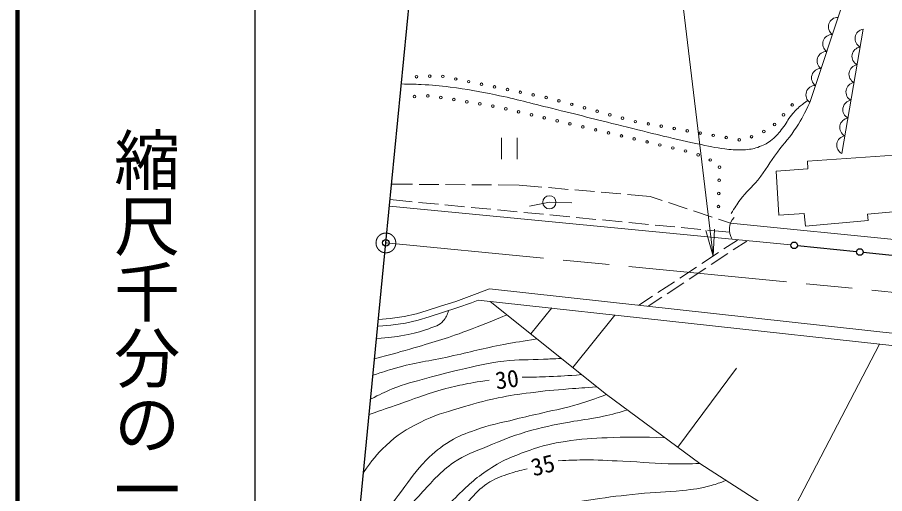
# Model space of a CAD drawing. Units: millimetres, scale not verified. Extents: x 40000 to 680000, y 20000 to 380000.
# Drawn here: x 40000 to 105745, y 263190 to 299319 of the extents above; entities that cross this region are included whole.
import ezdxf
from ezdxf.enums import TextEntityAlignment as Align

# ---------------------------------------------------------------- set-up
doc = ezdxf.new("R2010")
doc.units = ezdxf.units.MM
doc.header["$LTSCALE"] = 1000
doc.header["$PDMODE"] = 32
doc.header["$PDSIZE"] = 500
doc.linetypes.add('CHAIN', pattern=[18.5, 12, -1.5, 3.5, -1.5])
for name, color, linetype, lineweight in [('M-BMK', 2, 'CHAIN', 13), ('M-BMK-OTRS', 5, 'Continuous', 25), ('M-STR-STRC', 7, 'Continuous', 25), ('M-TTL', 2, 'Continuous', 140), ('M-TTL-BAND', 7, 'Continuous', 25), ('M-WORK', 1, 'Continuous', 13), ('引出線', 7, 'Continuous', 13)]:
    doc.layers.add(name, color=color, linetype=linetype, lineweight=lineweight)
doc.layers.add('M-OTRS', color=6, linetype='Continuous')
doc.styles.add('@ＭＳ ゴシック', font='')
doc.styles.add('ＭＳ ゴシック', font='')
doc.styles.get('@ＭＳ ゴシック').set_extended_font_data('@MS Gothic')
doc.styles.get('ＭＳ ゴシック').set_extended_font_data('MS Gothic')

# ---------------------------------------------------------------- blocks, each defined once
blk = doc.blocks.new('open_arrow')
at = {"color": 0, "linetype": 'Continuous', "lineweight": -2}
blk.add_lwpolyline([(7.5, 1.25), (0, 0), (7.5, -1.25)], dxfattribs=at)

msp = doc.modelspace()

# ---------------------------------------------------------------- linework, layer by layer
at = {"layer": 'M-BMK'}
msp.add_line((67937, 282208), (153481, 273880), dxfattribs=at)
msp.add_circle((67937, 282208), 750, dxfattribs=at)
at = {"layer": 'M-BMK-OTRS'}
for p, q in [((67937, 282208), (72358, 327582)), ((63517, 236834), (67937, 282208))]:
    msp.add_line(p, q, dxfattribs=at)
at = {"layer": 'M-OTRS'}
msp.add_point((67937, 282208), dxfattribs=at)
at = {"layer": 'M-STR-STRC'}
for p, q in [((99135, 282001), (103612, 281546)), ((104110, 281496), (108587, 281041))]:
    msp.add_line(p, q, dxfattribs=at)
for centre in [(98887, 282026), (103861, 281521)]:
    msp.add_circle(centre, 250, dxfattribs=at)
at = {"layer": 'M-TTL'}
msp.add_line((40000, 380000), (40000, 20000), dxfattribs=at)
at = {"layer": 'M-TTL-BAND'}
msp.add_line((58000, 370000), (58000, 20000), dxfattribs=at)
at = {"layer": 'M-WORK'}
for p, q in [((106899, 313542), (100073, 292855)), ((104119, 298413), (102501, 288985)), ((76694, 290171), (76694, 288571)), ((77894, 288571), (77894, 290171)), ((99892, 288417), (111254, 289184)), ((99933, 287818), (99892, 288417)), ((97515, 287662), (99933, 287818)), ((97723, 284315), (97515, 287662)), ((68372, 286667), (69953, 286655)), ((70453, 286651), (71953, 286640)), ((72453, 286636), (73953, 286625)), ((74453, 286621), (75953, 286610)), ((76453, 286606), (78033, 286594)), ((78033, 286594), (79765, 286444)), ((80263, 286401), (81758, 286271)), ((82256, 286228), (83750, 286098)), ((84248, 286055), (85743, 285925)), ((68257, 285493), (69923, 285334)), ((86241, 285882), (87972, 285732)), ((87972, 285732), (88881, 285429)), ((68209, 284996), (98638, 282051)), ((70421, 285286), (71914, 285143)), ((72412, 285095), (73905, 284952)), ((74403, 284904), (75896, 284761)), ((76393, 284713), (77887, 284570)), ((78834, 285004), (80328, 285292)), ((80328, 285292), (82032, 285253)), ((89355, 285270), (90778, 284795)), ((111744, 285108), (104447, 284378)), ((78384, 284522), (79877, 284379)), ((80375, 284331), (81868, 284188)), ((82366, 284140), (83859, 283997)), ((91252, 284637), (92675, 284162)), ((99641, 284451), (97723, 284315)), ((99756, 283471), (99641, 284451)), ((104447, 284378), (104499, 283909)), ((84357, 283949), (85850, 283806)), ((86348, 283758), (87841, 283615)), ((88339, 283567), (89832, 283424)), ((90329, 283376), (91823, 283233)), ((93149, 284004), (94058, 283700)), ((94058, 283700), (115738, 281550)), ((104499, 283909), (99756, 283471)), ((92320, 283185), (93987, 283025)), ((93561, 281750), (94584, 282427)), ((94266, 281672), (95289, 282349)), ((91894, 280645), (93144, 281473)), ((92599, 280567), (93849, 281396)), ((90227, 279540), (91477, 280369)), ((90931, 279463), (92182, 280291)), ((88559, 278436), (89810, 279264)), ((89264, 278358), (90514, 279187)), ((73233, 277774), (74255, 278144)), ((74255, 278144), (75787, 278731)), ((75787, 278731), (136527, 272038)), ((87120, 277482), (88142, 278160)), ((72084, 277416), (73233, 277774)), ((73393, 277300), (74429, 277675)), ((74429, 277675), (74937, 277870)), ((125843, 272289), (74937, 277870)), ((75846, 277770), (84662, 270718)), ((87825, 277405), (88847, 278082)), ((69327, 276624), (70259, 276842)), ((70259, 276842), (71076, 277084)), ((71076, 277084), (72084, 277416)), ((71225, 276607), (72237, 276940)), ((72237, 276940), (73393, 277300)), ((78927, 275305), (80516, 277291)), ((67371, 276396), (68267, 276471)), ((68267, 276471), (69327, 276624)), ((68324, 275974), (69419, 276133)), ((69419, 276133), (70387, 276358)), ((70387, 276358), (71225, 276607)), ((82105, 272764), (85282, 276735)), ((67413, 275898), (68324, 275974)), ((98458, 261294), (105347, 274536)), ((90064, 266712), (94509, 272707)), ((84662, 270718), (91724, 265481)), ((91724, 265481), (97354, 261869))]:
    msp.add_line(p, q, dxfattribs=at)
for centre, radius in [((70259, 294817), 100), ((71258, 294864), 100), ((72252, 294844), 100), ((73231, 294642), 100), ((74211, 294440), 100), ((75190, 294239), 100), ((76169, 294037), 100), ((77149, 293835), 100), ((70112, 293307), 100), ((71111, 293357), 100), ((72100, 293237), 100), ((78128, 293633), 100), ((79108, 293431), 100), ((80087, 293229), 100), ((73087, 293076), 100), ((74074, 292914), 100), ((75060, 292753), 100), ((76047, 292591), 100), ((81056, 292985), 100), ((82021, 292721), 100), ((98742, 292674), 100), ((77023, 292375), 100), ((77997, 292147), 100), ((78971, 291918), 100), ((82985, 292457), 100), ((83950, 292193), 100), ((84915, 291929), 100), ((98072, 291931), 100), ((79944, 291690), 100), ((80918, 291462), 100), ((81891, 291234), 100), ((85879, 291665), 100), ((86845, 291406), 100), ((87830, 291233), 100), ((97403, 291188), 100), ((82865, 291006), 100), ((83839, 290778), 100), ((84812, 290550), 100), ((88815, 291060), 100), ((89799, 290887), 100), ((90784, 290715), 100), ((91769, 290542), 100), ((96581, 290658), 100), ((85786, 290322), 100), ((86760, 290094), 100), ((87733, 289866), 100), ((92754, 290369), 100), ((93739, 290196), 100), ((94724, 290023), 100), ((95661, 290266), 100), ((88707, 289637), 100), ((89681, 289409), 100), ((90654, 289181), 100), ((91609, 288896), 100), ((92527, 288499), 100), ((93220, 287959), 100), ((93194, 286959), 100), ((93167, 285960), 100), ((80328, 285292), 500), ((93141, 284960), 100)]:
    msp.add_circle(centre, radius, dxfattribs=at)
for centre, radius, start, end in [((102196, 298606), 713, 89.14625, 234.335), ((101769, 297313), 713, 89.14625, 234.335), ((104217, 297703), 717, 97.87339, 242.64772), ((101342, 296020), 713, 89.14625, 234.335), ((103986, 296356), 717, 97.87339, 242.64772), ((100916, 294727), 713, 89.14625, 234.335), ((103755, 295009), 717, 97.87339, 242.64772), ((100489, 293434), 713, 89.14625, 234.335), ((103524, 293662), 717, 97.87339, 242.64772), ((103293, 292316), 717, 97.87339, 242.64772), ((103061, 290969), 717, 97.87339, 242.64772), ((102830, 289622), 717, 97.87339, 242.64772), ((95356, 283222), 1383, 137.9352, 211.20844)]:
    msp.add_arc(centre, radius, start, end, dxfattribs=at)
for points, knots in [([(69112, 294263), (69830, 294257), (70026, 294250), (70612, 294221), (71472, 294179), (71955, 294146), (72808, 294030), (74161, 293846), (74919, 293727), (76255, 293443), (77916, 293089), (78831, 292825), (80481, 292421), (82567, 291910), (83733, 291611), (85817, 291093), (87044, 290789), (87729, 290609), (88958, 290315), (90077, 290046), (90703, 289892), (91830, 289664), (92648, 289498), (93107, 289394), (93937, 289306), (94428, 289254), (94709, 289241), (95201, 289281), (95623, 289315), (95865, 289359), (96261, 289510), (96661, 289664), (96881, 289782), (97218, 290047), (97577, 290327), (97729, 290544), (98010, 290902), (98302, 291275), (98383, 291546), (98686, 291911), (98932, 292206), (99081, 292365), (99376, 292613), (99572, 292778), (99647, 292836), (99899, 293008)], [0, 0, 0, 0, 1, 1, 1, 2, 2, 2, 3, 3, 3, 4, 4, 4, 5, 5, 5, 6, 6, 6, 7, 7, 7, 8, 8, 8, 9, 9, 9, 10, 10, 10, 11, 11, 11, 12, 12, 12, 13, 13, 13, 14, 14, 14, 15, 15, 15, 15]), ([(94101, 284428), (94406, 284936), (94510, 285087), (94804, 285487), (95265, 286117), (95643, 286372), (96131, 286981), (96760, 287766), (97018, 288276), (97612, 289087), (98161, 289837), (98556, 290194), (99055, 290977), (99503, 291681), (99644, 291959), (100073, 292855)], [0, 0, 0, 0, 1, 1, 1, 2, 2, 2, 3, 3, 3, 4, 4, 4, 5, 5, 5, 5]), ([(67231, 274957), (68227, 275030), (68537, 275047), (69357, 275211), (70083, 275357), (70494, 275443), (71186, 275704), (71643, 275876), (71976, 275916), (72289, 276290), (72511, 276556), (72588, 276731), (72691, 277081)], [0, 0, 0, 0, 1, 1, 1, 2, 2, 2, 3, 3, 3, 4, 4, 4, 4]), ([(67081, 273421), (68373, 273757), (68715, 273855), (69756, 274156), (71456, 274648), (72412, 274923), (74071, 275540), (75269, 275985), (75673, 276147), (77105, 276763)], [0, 0, 0, 0, 1, 1, 1, 2, 2, 2, 3, 3, 3, 3]), ([(66960, 272172), (67755, 272446), (67988, 272509), (68653, 272702), (70238, 273160), (71170, 273239), (72781, 273593), (74386, 273945), (75271, 274210), (76886, 274508), (77865, 274688), (78193, 274747), (79402, 274926)], [0, 0, 0, 0, 1, 1, 1, 2, 2, 2, 3, 3, 3, 4, 4, 4, 4]), ([(66782, 270346), (67528, 270747), (67765, 270856), (68419, 271130), (69410, 271546), (70013, 271651), (71046, 271951), (72000, 272228), (72540, 272364), (73508, 272585), (74819, 272883), (75550, 273091), (76886, 273241), (78052, 273373), (78716, 273324), (79888, 273382), (80419, 273408), (80585, 273416), (81246, 273450)], [0, 0, 0, 0, 1, 1, 1, 2, 2, 2, 3, 3, 3, 4, 4, 4, 5, 5, 5, 6, 6, 6, 6]), ([(78270, 272022), (79253, 272032), (79514, 272038), (80310, 272069), (81278, 272106), (81594, 272132), (82785, 272219)], [0, 0, 0, 0, 1, 1, 1, 2, 2, 2, 2]), ([(66670, 269199), (67772, 269581), (68050, 269677), (68935, 269981), (70116, 270387), (70760, 270671), (71960, 271013), (73419, 271429), (73963, 271506), (75760, 271811)], [0, 0, 0, 0, 1, 1, 1, 2, 2, 2, 3, 3, 3, 3]), ([(66240, 264783), (66923, 265769), (67190, 266122), (67950, 266838), (68837, 267675), (69442, 268046), (70530, 268597), (71626, 269153), (72311, 269313), (73485, 269676), (74625, 270029), (75273, 270201), (76440, 270450), (77393, 270654), (77937, 270719), (78903, 270849), (80025, 271000), (80660, 271037), (81788, 271130), (82630, 271200), (82901, 271221), (83947, 271290)], [0, 0, 0, 0, 1, 1, 1, 2, 2, 2, 3, 3, 3, 4, 4, 4, 5, 5, 5, 6, 6, 6, 7, 7, 7, 7]), ([(65664, 258876), (66483, 259894), (66696, 260161), (67340, 260998), (68050, 261922), (68411, 262468), (69122, 263390), (69839, 264320), (70164, 264911), (70999, 265736), (71639, 266368), (72037, 266697), (72805, 267167), (73498, 267590), (73942, 267731), (74705, 268011), (75862, 268436), (76559, 268526), (77754, 268832), (78565, 269039), (79027, 269129), (79841, 269324), (80895, 269578), (81501, 269666), (82538, 269981), (83379, 270236), (83668, 270339), (84662, 270718)], [0, 0, 0, 0, 1, 1, 1, 2, 2, 2, 3, 3, 3, 4, 4, 4, 5, 5, 5, 6, 6, 6, 7, 7, 7, 8, 8, 8, 9, 9, 9, 9]), ([(65399, 256154), (65981, 256966), (66127, 257174), (66589, 257832), (67389, 258969), (67775, 259649), (68606, 260764), (69389, 261812), (69845, 262391), (70741, 263344), (71598, 264254), (72034, 264837), (73063, 265548), (73973, 266178), (74602, 266334), (75619, 266768), (76745, 267248), (77381, 267512), (78551, 267870), (79818, 268258), (80558, 268366), (81858, 268621), (82742, 268794), (83252, 268810), (84133, 268996), (84970, 269173), (85256, 269252), (86256, 269536)], [0, 0, 0, 0, 1, 1, 1, 2, 2, 2, 3, 3, 3, 4, 4, 4, 5, 5, 5, 6, 6, 6, 7, 7, 7, 8, 8, 8, 9, 9, 9, 9]), ([(64985, 251897), (65477, 252390), (65613, 252556), (65991, 253000), (66863, 254025), (67176, 254733), (67926, 255850), (68954, 257382), (69417, 258319), (70530, 259790), (71500, 261072), (72084, 261767), (73227, 262898), (74142, 263803), (74665, 264320), (75737, 265032), (76952, 265840), (77758, 266104), (79137, 266580), (80203, 266948), (80838, 267047), (81952, 267214), (83197, 267399), (83908, 267397), (85165, 267448), (86700, 267510), (87227, 267485), (89097, 267429)], [0, 0, 0, 0, 1, 1, 1, 2, 2, 2, 3, 3, 3, 4, 4, 4, 5, 5, 5, 6, 6, 6, 7, 7, 7, 8, 8, 8, 9, 9, 9, 9]), ([(81008, 265677), (81902, 265731), (82151, 265737), (82884, 265748), (84057, 265765), (84714, 265702), (85886, 265654), (87454, 265589), (88328, 265439), (89897, 265443), (90611, 265444), (90855, 265442), (91724, 265481)], [0, 0, 0, 0, 1, 1, 1, 2, 2, 2, 3, 3, 3, 4, 4, 4, 4]), ([(64697, 248943), (65506, 249756), (65734, 250024), (66349, 250760), (67456, 252087), (67893, 252971), (68835, 254419), (69654, 255679), (70080, 256405), (70876, 257679), (71499, 258677), (71817, 259257), (72471, 260236), (73172, 261288), (73533, 261913), (74394, 262839), (74898, 263382), (75184, 263711), (75825, 264082), (76375, 264401), (76722, 264515), (77326, 264716), (77830, 264883), (78019, 264930), (78639, 265067)], [0, 0, 0, 0, 1, 1, 1, 2, 2, 2, 3, 3, 3, 4, 4, 4, 5, 5, 5, 6, 6, 6, 7, 7, 7, 8, 8, 8, 8]), ([(64261, 244471), (64882, 245136), (65049, 245349), (65528, 245935), (66719, 247389), (67221, 248332), (68225, 249922), (69502, 251942), (70004, 253205), (71321, 255199), (71974, 256186), (72375, 256721), (73151, 257615), (73962, 258550), (74500, 259006), (75473, 259773), (76275, 260405), (76762, 260727), (77677, 261180), (78895, 261782), (79671, 261910), (80985, 262259), (82011, 262531), (82609, 262587), (83658, 262751), (84990, 262959), (85742, 263040), (87083, 263173), (88381, 263302), (89117, 263281), (90413, 263431), (91272, 263531), (91765, 263563), (92594, 263807), (93042, 263939), (93210, 263990), (93723, 264199)], [0, 0, 0, 0, 1, 1, 1, 2, 2, 2, 3, 3, 3, 4, 4, 4, 5, 5, 5, 6, 6, 6, 7, 7, 7, 8, 8, 8, 9, 9, 9, 10, 10, 10, 11, 11, 11, 12, 12, 12, 12])]:
    msp.add_open_spline(points, degree=3, knots=knots, dxfattribs=at)
at = {"layer": '引出線'}
msp.add_lwpolyline([(92749, 281212), (86421, 333832), (62671, 333832)], dxfattribs=at)

# ---------------------------------------------------------------- block references
at = {"layer": '引出線', "xscale": 267, "yscale": 267, "rotation": 96.9}
msp.add_blockref('open_arrow', (92749, 281212), dxfattribs=at)

# ---------------------------------------------------------------- texts
at = {"layer": 'M-TTL-BAND', "style": '@ＭＳ ゴシック'}
msp.add_text('縮尺千分の一', height=3666, rotation=270, dxfattribs=at).set_placement((49777, 261030), align=Align.MIDDLE_RIGHT)
at = {"layer": 'M-WORK', "style": 'ＭＳ ゴシック'}
for s, rotation, p in [('30', 7.685, (77117, 271866)), ('35', 14.436, (79837, 265356))]:
    msp.add_text(s, height=1320, rotation=rotation, dxfattribs=at).set_placement(p, align=Align.MIDDLE_CENTER)

doc.saveas('drawing.dxf')
